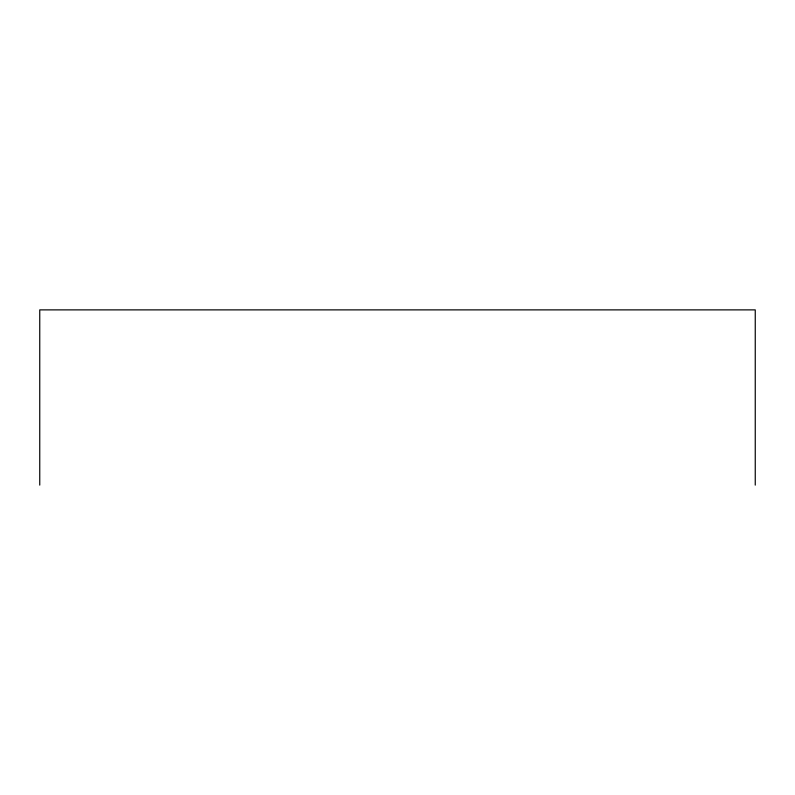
<?xml version="1.0" encoding="UTF-8"?>
<svg xmlns="http://www.w3.org/2000/svg" width="795" height="795" viewBox="0 0 795 795"><rect width="100%" height="100%" fill="white"/><g stroke="black" fill="none" stroke-linecap="round" stroke-linejoin="round"><path stroke-width="1.19" d="M755.25 485.119L755.25 309.881L39.75 309.881L39.75 485.119"/></g></svg>
